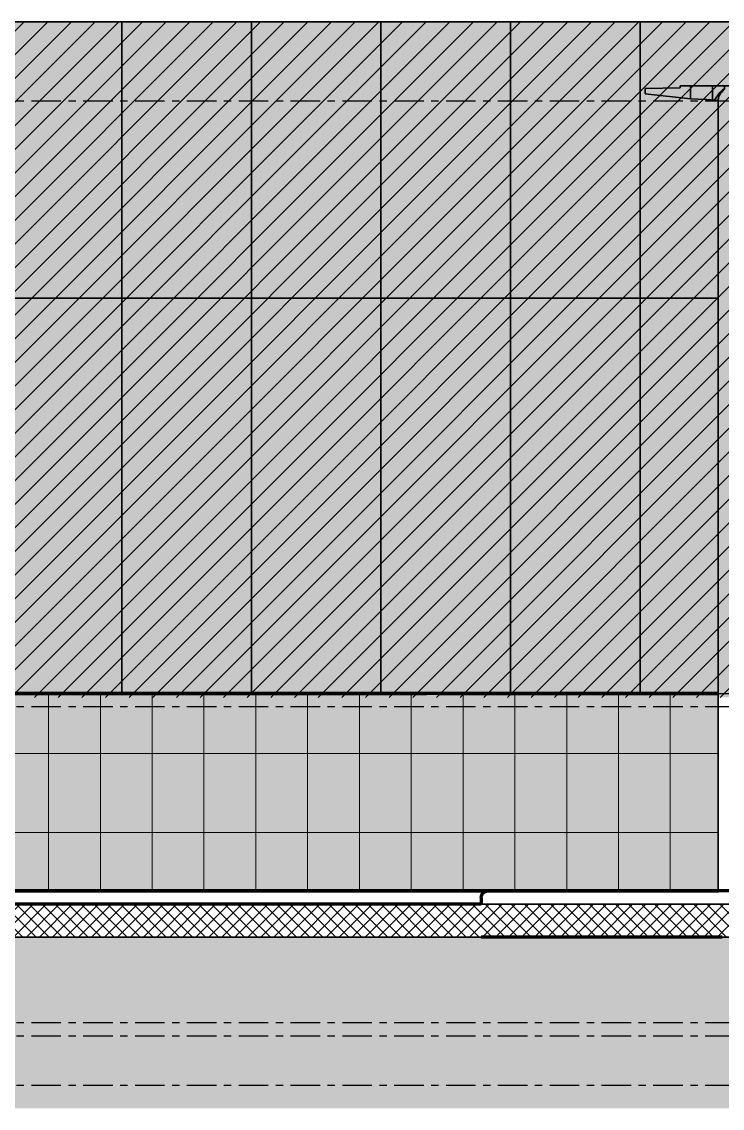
# Model space of a CAD drawing. Header units: millimetres. Extents: x -25371 to 2282244, y -90657 to 147824.
# Drawn here: x 2003293 to 2008615, y -4123 to 4127 of the extents above; entities that cross this region are included whole.
import ezdxf
from ezdxf.xclip import XClip

# ---------------------------------------------------------------- set-up
doc = ezdxf.new("R2010")
doc.units = ezdxf.units.MM
doc.header["$XCLIPFRAME"] = 0
doc.linetypes.add('CENTER', pattern=[50.8, 31.75, -6.35, 6.35, -6.35])
doc.linetypes.add('TA_GL_000.90000', pattern=[2.475, 0.9, -0.225, 0.225, -0.225, 0.9])
for name, color, linetype in [('000 - 0_SYM_DWG_GRIDLINE_MAIN_COLOR_251', 7, 'Continuous'), ('000 - EXISTING_PRECAST_HATCH_', 7, 'Continuous'), ('000 - GRID', 7, 'CENTER')]:
    doc.layers.add(name, color=color, linetype=linetype)
for name, color, linetype, lineweight in [('A-DETL', 7, 'Continuous', 70), ('A-DETL-GENF', 7, 'Continuous', 35), ('A-DETL-THIN', 7, 'Continuous', 25), ('A-DOOR', 7, 'Continuous', 35), ('A-DOOR-E', 7, 'Continuous', 35), ('A-DOOR-FRAM', 7, 'Continuous', 35), ('A-FLOR-E', 7, 'Continuous', 35), ('A-FLOR-FNSH', 7, 'Continuous', 70), ('A-FLOR-OTLN', 7, 'Continuous', 35), ('A-FLOR-PATT', 7, 'Continuous', 70), ('A-GENM', 7, 'Continuous', 35), ('A-GLAZ-CURT', 7, 'Continuous', 35), ('A-WALL-PATT', 7, 'Continuous', 50), ('E-LITE-EQPM', 7, 'Continuous', 35), ('I-WALL-E', 7, 'Continuous', 50), ('WALL-E', 7, 'Continuous', 50)]:
    doc.layers.add(name, color=color, linetype=linetype, lineweight=lineweight)
doc.styles.add('TA', font='', dxfattribs={"height": 4.5})
doc.styles.get('TA').set_extended_font_data('Cordia New')

# ---------------------------------------------------------------- blocks, each defined once
blk = doc.blocks.new('DPA_DR-SG-SW - D4_1100x2150 mm-5440963-VS01 - ELEVATION 5')
at = {"layer": 'A-DOOR', "color": 7}
for p, q in [((24564.3, 103600), (23984.1, 103600)), ((23984.1, 103600), (24531.8, 103600)), ((24531.8, 103600), (24564.3, 103600))]:
    blk.add_line(p, q, dxfattribs=at)
at = {"layer": 'A-DOOR-E', "color": 7}
for p, q in [((24554.4, 103600), (23984.1, 103600)), ((24522, 103600), (23984.1, 103600)), ((24523.5, 103600), (23984.1, 103600)), ((23984.1, 103600), (24552.9, 103600)), ((24523.5, 103600), (24522, 103600)), ((24554.4, 103600), (24552.9, 103600))]:
    blk.add_line(p, q, dxfattribs=at)
at = {"layer": 'A-DOOR-FRAM', "color": 7}
for p, q in [((24564.3, 103600), (24531.8, 103600)), ((24531.8, 103600), (24554.8, 103600)), ((24597.5, 103600), (24554.4, 103600)), ((24554.4, 103600), (24564.3, 103600)), ((24554.8, 103600), (24630.3, 103600)), ((24630.3, 103600), (24597.5, 103600))]:
    blk.add_line(p, q, dxfattribs=at)
blk = doc.blocks.new('Lighting-Street-LED - Lighting-Street-LED-4260799-VS01 - ELEVATION 5')
at = {"layer": 'E-LITE-EQPM', "color": 7}
for p, q in [((25107.9, 108196.9), (24841.9, 108193.8)), ((24841.9, 108193.8), (24841.9, 108153.3)), ((25108.1, 108213.6), (25107.9, 108196.9)), ((25187.1, 108213.6), (25108.1, 108213.6)), ((25108.1, 108213.6), (25324.4, 108213.6)), ((25187.1, 108115.6), (25187.1, 108213.6)), ((25187.1, 108213.6), (25302, 108213.6)), ((25302, 108213.6), (25338.3, 108213.6)), ((25324.4, 108213.6), (25403.4, 108213.6)), ((25338.3, 108213.6), (25354.2, 108213.6)), ((25354.2, 108213.6), (25408, 108213.6)), ((25354.2, 108213.6), (25354.2, 108104.3)), ((25408, 108161.9), (25365.4, 108103.1)), ((25411.4, 108213.6), (25403.4, 108213.6)), ((25408, 108213.6), (25442.9, 108213.6)), ((25428.5, 108213.6), (25411.4, 108213.6)), ((25444.4, 108213.6), (25428.5, 108213.6)), ((25442.9, 108213.6), (25445, 108213.6)), ((25445, 108187.9), (25442.9, 108187.9)), ((25496.5, 108213.6), (25444.4, 108213.6)), ((25445, 108213.6), (25485, 108213.6)), ((25445, 108187.9), (25445, 108213.6)), ((25485, 108213.6), (25497.3, 108213.6)), ((25496.5, 108213.6), (25498.6, 108213.6)), ((25498.6, 108213.6), (25496.5, 108213.6)), ((25498.6, 108187.9), (25497, 108187.9)), ((25497.3, 102100), (25497.3, 108213.6)), ((25504.7, 108181.4), (25504.7, 108213.6)), ((24841.9, 108153.3), (25187.1, 108115.6)), ((25302, 108108.9), (25187.1, 108115.6)), ((25354.2, 108104.3), (25338.3, 108106)), ((25365.4, 108103.1), (25354.2, 108104.3)), ((25365.4, 108103.1), (25397.4, 108103.1)), ((25397.3, 108115), (25397.3, 102100))]:
    blk.add_line(p, q, dxfattribs=at)
at = {"layer": 'E-LITE-EQPM', "color": 7, "flags": 128}
for points in [[(25397.4, 108113), (25398, 108121.3), (25401.1, 108131.4), (25406.6, 108142.6), (25414.2, 108154.5), (25423.4, 108166.4), (25433.9, 108177.8), (25445, 108187.9)], [(25442.9, 108187.9), (25438.8, 108187.3), (25434, 108185.4), (25428.7, 108182.3), (25423.2, 108178.2), (25417.8, 108173.2), (25412.6, 108167.7), (25408, 108161.9)], [(25497, 108162.7), (25500.1, 108167.7), (25502.8, 108173.2), (25504.4, 108178.2), (25504.7, 108182.3), (25503.8, 108185.4), (25501.7, 108187.3), (25498.6, 108187.9)], [(25338.3, 108106), (25330.3, 108106.8), (25321.4, 108107.6), (25311.8, 108108.3), (25302, 108108.9)]]:
    blk.add_lwpolyline(points, dxfattribs=at)
blk = doc.blocks.new('System Panel - DPA-AR_Facade_Solid Panel 150mm-V4-VS01 - ELEVATION 5')
at = {"layer": 'A-GLAZ-CURT', "color": 7}
for p, q in [((24689.1, 106600), (25397.7, 106600)), ((24802.3, 106600), (24689.1, 106600)), ((25397.7, 106600), (24802.3, 106600)), ((24802.3, 106600), (24802.3, 103600)), ((25496.6, 106600), (25673.1, 106600)), ((25786.3, 106600), (25496.6, 106600)), ((25786.3, 106600), (25673.1, 106600)), ((25786.3, 103600), (25786.3, 106600)), ((25398.1, 103600), (24689.1, 103600)), ((24802.3, 103600), (24689.1, 103600)), ((24802.3, 103600), (25398.1, 103600)), ((25673.1, 103600), (25496.5, 103600)), ((25496.5, 103600), (25786.3, 103600)), ((25673.1, 103600), (25786.3, 103600))]:
    blk.add_line(p, q, dxfattribs=at)
blk = doc.blocks.new('System Panel - DPA-AR_Facade_Solid Panel 150mm-5074316-VS01 - ELEVATION 5')
at = {"layer": 'A-GLAZ-CURT', "color": 7}
for p, q in [((30593.6, 106600), (31577.7, 106600)), ((30706.8, 106600), (30593.6, 106600)), ((31690.9, 106600), (30706.8, 106600)), ((30706.8, 106600), (30706.8, 103600)), ((31690.9, 106600), (31577.7, 106600)), ((31690.9, 103600), (31690.9, 106600)), ((31577.7, 103600), (30593.6, 103600)), ((30706.8, 103600), (30593.6, 103600)), ((30706.8, 103600), (31690.9, 103600)), ((31577.7, 103600), (31690.9, 103600))]:
    blk.add_line(p, q, dxfattribs=at)
blk = doc.blocks.new('System Panel - DPA-AR_Facade_Solid Panel 150mm-V17-VS01 - ELEVATION 5')
at = {"layer": 'A-GLAZ-CURT', "color": 7}
for p, q in [((24689.1, 108700), (25673.1, 108700)), ((24802.3, 108700), (24689.1, 108700)), ((25786.3, 108700), (24802.3, 108700)), ((24802.3, 108700), (24802.3, 106600)), ((25786.3, 108700), (25673.1, 108700)), ((25786.3, 106600), (25786.3, 108700)), ((25397.7, 106600), (24689.1, 106600)), ((24802.3, 106600), (24689.1, 106600)), ((24802.3, 106600), (25397.7, 106600)), ((25673.1, 106600), (25496.6, 106600)), ((25496.6, 106600), (25786.3, 106600)), ((25673.1, 106600), (25786.3, 106600))]:
    blk.add_line(p, q, dxfattribs=at)
blk = doc.blocks.new('System Panel - DPA-AR_Facade_Solid Panel 150mm-V16-VS01 - ELEVATION 5')
at = {"layer": 'A-GLAZ-CURT', "color": 7}
for p, q in [((30593.6, 108700), (31577.7, 108700)), ((30706.8, 108700), (30593.6, 108700)), ((31690.9, 108700), (30706.8, 108700)), ((30706.8, 108700), (30706.8, 106600)), ((31690.9, 108700), (31577.7, 108700)), ((31690.9, 106600), (31690.9, 108700)), ((31577.7, 106600), (30593.6, 106600)), ((30706.8, 106600), (30593.6, 106600)), ((30706.8, 106600), (31690.9, 106600)), ((31577.7, 106600), (31690.9, 106600))]:
    blk.add_line(p, q, dxfattribs=at)
blk = doc.blocks.new('DPA_GM-Manhole Cover Type 2 - 900x900-V40-VS01 - ELEVATION 5')
at = {"layer": 'A-DETL', "color": 7}
for p, q in [((23417.6, 102100), (24104.3, 102100)), ((23523.2, 102100), (23424.6, 102100)), ((23438.7, 102100), (23523.2, 102100)), ((23491.2, 102102), (23499.1, 102102)), ((23491.2, 102100), (23491.2, 102102)), ((23499.1, 102100), (23491.2, 102100)), ((23499.1, 102102), (23523.2, 102102)), ((23523.2, 102100), (23499.1, 102100)), ((23523.2, 102102), (23528.5, 102102)), ((23523.2, 102100), (23523.2, 102102)), ((23523.2, 102102), (23805.4, 102102)), ((23528.5, 102102), (23810.6, 102102)), ((23542.1, 102102), (23547.4, 102102)), ((23542.1, 102100), (23542.1, 102102)), ((23547.4, 102102), (23829.5, 102102)), ((23561, 102102), (23566.3, 102102)), ((23561, 102100), (23561, 102102)), ((23566.3, 102102), (23848.4, 102102)), ((23566.3, 102102), (23975.3, 102102)), ((23566.3, 102102), (23566.3, 102100)), ((23566.3, 102100), (23975.3, 102100)), ((23975.3, 102100), (23566.3, 102100)), ((23786.4, 102102), (23794.3, 102102)), ((23794.3, 102102), (23818.5, 102102)), ((23818.5, 102102), (23823.8, 102102)), ((23818.5, 102102), (24100.6, 102102)), ((23823.8, 102102), (24105.9, 102102)), ((23837.3, 102102), (23842.6, 102102)), ((23842.6, 102102), (24124.7, 102102)), ((23857.2, 102102), (23861.5, 102102)), ((23861.5, 102102), (24143.6, 102102)), ((23861.5, 102102), (24270.5, 102102)), ((23975.3, 102100), (23861.5, 102100)), ((23975.3, 102102), (23980.6, 102102)), ((23975.3, 102102), (23975.3, 102100)), ((23975.3, 102102), (24257.4, 102102)), ((23980.6, 102102), (24262.7, 102102)), ((23994.2, 102102), (23999.5, 102102)), ((23994.2, 102102), (23994.2, 102100)), ((23999.5, 102102), (24281.6, 102102)), ((24013.1, 102102), (24018.3, 102102)), ((24013.1, 102102), (24013.1, 102100)), ((24018.3, 102102), (24300.4, 102102)), ((24018.3, 102102), (24042.5, 102102)), ((24018.3, 102102), (24018.3, 102100)), ((24018.3, 102100), (24102.9, 102100)), ((24042.5, 102100), (24018.3, 102100)), ((24042.5, 102102), (24155.3, 102102)), ((24155.3, 102100), (24042.5, 102100)), ((24102.9, 102100), (24680.2, 102100)), ((24701.4, 102100), (24104.3, 102100)), ((24155.3, 102102), (24332.5, 102102)), ((24332.5, 102100), (24155.3, 102100)), ((24270.5, 102102), (24275.8, 102102)), ((24270.5, 102102), (24552.7, 102102)), ((24275.8, 102102), (24557.9, 102102)), ((24289.4, 102102), (24294.7, 102102)), ((24294.7, 102102), (24576.8, 102102)), ((24308.3, 102102), (24313.6, 102102)), ((24313.6, 102102), (24595.7, 102102)), ((24313.6, 102102), (24337.7, 102102)), ((24337.7, 102100), (24313.6, 102100)), ((24332.5, 102100), (24332.5, 102102)), ((24337.7, 102102), (24457.6, 102102)), ((24457.6, 102100), (24337.7, 102100)), ((24457.6, 102102), (24628.2, 102102)), ((24628.2, 102100), (24457.6, 102100)), ((24694.3, 102100), (24595.7, 102100)), ((24628.2, 102102), (24628.2, 102100))]:
    blk.add_line(p, q, dxfattribs=at)
at = {"layer": 'A-GENM', "color": 7}
for p, q in [((23417.6, 102100), (23523.2, 102100)), ((23424.6, 102100), (24103.9, 102100)), ((23523.2, 102100), (23438.7, 102100)), ((23668.3, 102102), (23491.2, 102102)), ((23491.2, 102100), (23523.2, 102100)), ((23499.1, 102102), (23499.1, 102100)), ((23805.4, 102102), (23523.2, 102102)), ((23523.2, 102100), (23523.2, 102102)), ((23528.5, 102100), (23528.5, 102102)), ((23824.2, 102102), (23542.1, 102102)), ((23547.4, 102100), (23547.4, 102102)), ((23843.1, 102102), (23561, 102102)), ((23566.3, 102100), (23566.3, 102102)), ((23848.4, 102102), (23566.3, 102102)), ((23848.4, 102100), (23566.3, 102100)), ((23566.3, 102100), (23848.4, 102100)), ((23781.2, 102102), (23668.3, 102102)), ((23805.4, 102102), (23781.2, 102102)), ((23963.6, 102102), (23786.4, 102102)), ((23810.6, 102102), (23805.4, 102102)), ((24100.6, 102102), (23818.5, 102102)), ((23829.5, 102102), (23824.2, 102102)), ((24119.4, 102102), (23837.3, 102102)), ((23848.4, 102102), (23843.1, 102102)), ((24257.4, 102102), (23848.4, 102102)), ((23861.5, 102100), (23848.4, 102100)), ((23848.4, 102100), (23975.3, 102100)), ((24138.3, 102102), (23857.2, 102102)), ((24143.6, 102102), (23861.5, 102102)), ((23975.3, 102100), (23861.5, 102100)), ((23861.5, 102100), (23975.3, 102100)), ((24076.4, 102102), (23963.6, 102102)), ((24257.4, 102102), (23975.3, 102102)), ((23975.3, 102100), (23975.3, 102102)), ((23980.6, 102102), (23980.6, 102100)), ((24276.3, 102102), (23994.2, 102102)), ((23999.5, 102102), (23999.5, 102100)), ((24295.2, 102102), (24013.1, 102102)), ((24018.3, 102102), (24018.3, 102100)), ((24300.4, 102102), (24018.3, 102102)), ((24300.4, 102100), (24018.3, 102100)), ((24018.3, 102100), (24300.4, 102100)), ((24042.5, 102100), (24042.5, 102102)), ((24100.6, 102102), (24076.4, 102102)), ((24105.9, 102102), (24100.6, 102102)), ((24103.9, 102100), (24694.3, 102100)), ((24124.7, 102102), (24119.4, 102102)), ((24143.6, 102102), (24138.3, 102102)), ((24552.7, 102102), (24143.6, 102102)), ((24155.3, 102100), (24155.3, 102102)), ((24262.7, 102102), (24257.4, 102102)), ((24552.7, 102102), (24270.5, 102102)), ((24281.6, 102102), (24276.3, 102102)), ((24571.5, 102102), (24289.4, 102102)), ((24300.4, 102102), (24295.2, 102102)), ((24324.6, 102102), (24300.4, 102102)), ((24313.6, 102100), (24300.4, 102100)), ((24300.4, 102100), (24324.6, 102100)), ((24590.4, 102102), (24308.3, 102102)), ((24595.7, 102102), (24313.6, 102102)), ((24595.7, 102100), (24313.6, 102100)), ((24313.6, 102100), (24595.7, 102100)), ((24332.5, 102102), (24324.6, 102102)), ((24324.6, 102100), (24332.5, 102100)), ((24337.7, 102102), (24337.7, 102100)), ((24457.6, 102102), (24457.6, 102100)), ((24557.9, 102102), (24552.7, 102102)), ((24576.8, 102102), (24571.5, 102102)), ((24595.7, 102102), (24590.4, 102102)), ((24619.8, 102102), (24595.7, 102102)), ((24595.7, 102100), (24701.4, 102100)), ((24680.2, 102100), (24595.7, 102100)), ((24595.7, 102100), (24619.8, 102100)), ((24628.2, 102102), (24619.8, 102102)), ((24619.8, 102100), (24628.2, 102100))]:
    blk.add_line(p, q, dxfattribs=at)
blk = doc.blocks.new('Generic Models 2 - Generic Models 45-5662310-VS01 - ELEVATION 5')
at = {"layer": 'A-DETL', "color": 7}
for q in [(17682.4, 102000), (18135.3, 102000)]:
    blk.add_line((23596.2, 102000), q, dxfattribs=at)
at = {"layer": 'A-GENM', "color": 7}
blk.add_line((23596.2, 102000), (17607, 102000), dxfattribs=at)
blk = doc.blocks.new('C-1-VS01-AR-2563-01 -C_20260615-163154_ELEVATION_5_EX')
at = {"layer": '000 - EXISTING_PRECAST_HATCH_'}
h = blk.add_hatch(dxfattribs=at)
h.set_pattern_fill('ANSI31')
h.set_pattern_definition([(45, (0, 0), (-89.80256, 89.80256), [])])
h.paths.add_polyline_path([(-10057.4, 103570), (-11756.4, 103570), (-11756.4, 108700), (9384.5, 108700), (9384.5, 103570), (-8957.4, 103570), (-8957.4, 105750), (-10057.4, 105750)])
h = blk.add_hatch(dxfattribs=at)
h.set_pattern_fill('AR-CONC', scale=0.05)
h.set_pattern_definition([(50, (0, 0), (364.3693, -31.8782), [38.1, -419.1]), (355, (0, 0), (-70.4868, 382.1137), [30.48, -335.2812]), (100.45144, (30.36, -2.66), (293.8825, 350.2355), [32.38, -356.1805]), (46.1842, (4e-15, 101.6), (542.158, -84.0847), [57.15, -628.65]), (96.63556, (45.2, 94.6), (474.8083, 494.8522), [48.57, -534.2712]), (351.18415, (4e-15, 101.6), (474.8083, 494.8522), [45.72, -502.9195]), (21, (50.8, 76.2), (303.2288, -204.5304), [38.1, -419.1]), (326, (50.8, 76.2), (123.604, 368.3759), [30.48, -335.28]), (71.45144, (76.07, 59.16), (426.8328, 163.8455), [32.38, -356.1799]), (37.5, (0, 0), (6.1772, 169.11008), [0, -331.216, 0, -340.36, 0, -336.55]), (7.5, (0, 0), (133.63933, 200.36115), [0, -194.056, 0, -323.596, 0, -128.27]), (327.5, (-113.28, 4e-15), (271.18119, -11.45749), [0, -127, 0, -396.24, 0, -525.78]), (317.5, (-164.08, 6e-15), (296.25836, 50.853), [0, -165.1, 0, -263.144, 0, -373.38])])
h.paths.add_polyline_path([(-10057.4, 103570), (-11756.4, 103570), (-11756.4, 108700), (9384.5, 108700), (9384.5, 103570), (-8957.4, 103570), (-8957.4, 105750), (-10057.4, 105750)])
at = {"layer": 'A-DETL-GENF', "lineweight": 9}
h = blk.add_hatch(dxfattribs=at)
h.set_pattern_fill('FP_19', style=0, pattern_type=2)
h.set_pattern_definition([(45, (-88633.94, 0), (0, 449.0128), [317.5, -317.5]), (45, (-88718.13, 84.2), (0, 449.0128), [317.5, -317.5]), (45, (-88802.32, 168.38), (0, 449.0128), [317.5, -317.5]), (135, (-88802.32, 224.5), (-449.0128, 3e-14), [317.5, -317.5]), (135, (-88718.13, 308.7), (-449.0128, 3e-14), [317.5, -317.5]), (135, (-88633.94, 392.9), (-449.0128, 3e-14), [317.5, -317.5])])
h.paths.add_polyline_path([(-13075.6, 100449.8), (13005.2, 100449.8), (13005.2, 100926.2), (10104.7, 101349), (5521.5, 101750), (3920.8, 101750), (3920.8, 101400), (3220.8, 101400), (3220.8, 101750), (-10467.4, 101750), (-19967.4, 100800), (-32107.6, 100800), (-32107.6, 100449.8), (-13251.8, 100449.8)])
at = {"layer": 'A-FLOR-PATT', "lineweight": 9}
h = blk.add_hatch(dxfattribs=at)
h.set_pattern_fill('FP_12', angle=-315, style=0, pattern_type=2)
h.set_pattern_definition([(225, (5696.66, 102000), (49.49747, -49.49747), []), (315, (5696.66, 102000), (49.49747, 49.49747), [])])
h.paths.add_polyline_path([(3136.8, 101750), (3933, 101750), (3933, 102000), (3823.2, 102000), (3823.2, 101925), (3313.8, 101925), (3313, 102000), (-10456.4, 102000), (-10456.4, 101750), (2431.9, 101750)])
at = {"layer": 'A-WALL-PATT', "lineweight": 9}
h = blk.add_hatch(dxfattribs=at)
h.set_pattern_fill('FP_3', style=0, pattern_type=2)
h.set_pattern_definition([(0, (-43822.83, 0), (533.245, 203.2), [21.996, -377.937, 21.996, -377.937, -2132.979]), (0, (-43822.83, 0), (533.245, 203.2), [-799.867, 21.996, -777.871, 21.996, -377.937, -933.178]), (0, (-43822.83, 0), (533.245, 203.2), [-1999.668, 21.996, -244.626, 21.996, -644.56]), (110.745, (-43622.86, 101.6), (-382.06842, 602.30877), [31.049, -533.482, -3575.366]), (110.745, (-43622.86, 101.6), (-382.06842, 602.30877), [-564.532, 31.049, -533.482, -3010.835]), (110.745, (-43622.86, 101.6), (-382.06842, 602.30877), [-1129.063, 31.049, -1098.014, -1881.772]), (110.745, (-43622.86, 101.6), (-382.06842, 602.30877), [-2258.126, 31.049, -533.482, -1317.24]), (110.745, (-43622.86, 101.6), (-382.06842, 602.30877), [-2822.658, 31.049, -345.305, -940.886]), (110.745, (-43622.86, 101.6), (-382.06842, 602.30877), [-3199.012, 31.049, -909.837]), (249.255, (-43556.2, 508), (-151.16483, -805.50714), [31.049, -533.482, -3575.366]), (249.255, (-43556.2, 508), (-151.16483, -805.50714), [-564.532, 31.049, -533.482, -3010.835]), (249.255, (-43556.2, 508), (-151.16483, -805.50714), [-1129.063, 31.049, -1098.014, -1881.772]), (249.255, (-43556.2, 508), (-151.16483, -805.50714), [-2258.126, 31.049, -533.482, -1317.24]), (249.255, (-43556.2, 508), (-151.16483, -805.50714), [-2822.658, 31.049, -345.305, -940.886]), (249.255, (-43556.2, 508), (-151.16483, -805.50714), [-3199.012, 31.049, -909.837])])
h.paths.add_polyline_path([(-6228.3, 102100), (1184.8, 102100), (1184.8, 102102), (2321.8, 102102), (2321.8, 102100), (3091.8, 102100.6), (3091, 103600), (-6320.4, 103600), (-6320.4, 102100), (-6235.6, 102100)])
h.paths.add_polyline_path([(8807.9, 102100), (8807.9, 102102), (9215.6, 102102), (9215.6, 103600), (3190.1, 103600), (3190.6, 102100), (8775.9, 102100)])
h = blk.add_hatch(dxfattribs=at)
h.set_pattern_fill('FP_4', style=0, pattern_type=2)
h.set_pattern_definition([(0, (9735.34, 99970), (0, 600), []), (90, (9735.34, 99970), (-393.635, 2e-14), [])])
h.paths.add_polyline_path([(-6228.3, 102100), (1184.8, 102100), (1184.8, 102102), (2321.8, 102102), (2321.8, 102100), (3091.8, 102100.6), (3091, 103600), (-6320.4, 103600), (-6320.4, 102100), (-6235.6, 102100)])
h.paths.add_polyline_path([(8807.9, 102100), (8807.9, 102102), (9215.6, 102102), (9215.6, 103600), (3190.1, 103600), (3190.6, 102100), (8775.9, 102100)])
at = {"layer": 'A-DETL', "color": 7}
for p, q in [((-6321, 103600), (874.1, 103600)), ((3091.7, 103600), (-6320.4, 103600)), ((967.5, 103600), (1005.3, 103600)), ((1005.3, 103600), (3091.7, 103600)), ((2399.4, 103600), (1677.7, 103600)), ((1677.7, 103600), (2399.4, 103600)), ((2248.4, 103600), (2399.4, 103600)), ((-4812.6, 102100), (3091.9, 102100)), ((3091.9, 102100), (-4737.1, 102100)), ((2138.9, 102100), (1439.8, 102100)), ((4627.3, 102100), (1440.4, 102100)), ((3091.9, 102100), (2138.9, 102100)), ((1289.8, 102050), (1289.8, 102000)), ((2025.7, 101750), (1289.8, 101750)), ((3121, 101750), (2025.7, 101750))]:
    blk.add_line(p, q, dxfattribs=at)
at = {"layer": 'A-DETL', "color": 7, "flags": 128}
for points in [[(1289.8, 102050), (1289.9, 102052), (1290, 102054), (1290.2, 102056), (1290.5, 102058), (1290.8, 102059.9), (1291.3, 102061.9), (1291.8, 102063.8), (1292.4, 102065.7), (1293, 102067.6), (1293.8, 102069.5), (1294.6, 102071.3), (1295.5, 102073.1), (1296.4, 102074.8), (1297.5, 102076.6), (1298.6, 102078.2), (1299.7, 102079.9), (1300.9, 102081.4), (1302.2, 102083), (1303.6, 102084.4), (1305, 102085.9), (1306.4, 102087.2), (1308, 102088.5), (1309.5, 102089.8), (1311.1, 102091), (1312.8, 102092.1), (1314.5, 102093.1), (1316.3, 102094.1), (1318, 102095), (1319.9, 102095.8), (1321.7, 102096.6), (1323.6, 102097.3), (1325.5, 102097.9), (1327.4, 102098.4), (1329.4, 102098.9), (1331.3, 102099.3), (1333.3, 102099.6), (1335.3, 102099.8), (1337.3, 102099.9), (1339.3, 102100), (1339.8, 102100)], [(3166.2, 102100), (3058, 102100), (2951.8, 102100), (2847.7, 102100), (2746, 102100), (2646.7, 102100), (2550, 102100), (2456.1, 102100), (2365.2, 102100), (2277.3, 102100), (2192.7, 102100), (2111.4, 102100), (2033.6, 102100), (1959.4, 102100), (1888.9, 102100), (1822.3, 102100), (1759.6, 102100), (1701, 102100), (1646.5, 102100), (1596.2, 102100), (1550.3, 102100), (1508.7, 102100), (1471.6, 102100), (1439, 102100), (1410.9, 102100), (1387.5, 102100), (1368.7, 102100), (1354.6, 102100), (1345.1, 102100), (1340.4, 102100), (1339.8, 102100)], [(1339.8, 102100), (1342.2, 102100), (1349.3, 102100), (1361, 102100), (1377.5, 102100), (1398.6, 102100), (1424.4, 102100), (1454.7, 102100), (1489.6, 102100), (1528.9, 102100), (1572.7, 102100), (1620.8, 102100), (1673.2, 102100), (1729.8, 102100), (1790.4, 102100), (1855.1, 102100), (1923.6, 102100), (1996, 102100), (2063.4, 102100)]]:
    blk.add_lwpolyline(points, dxfattribs=at)
at = {"layer": 'A-DETL-THIN', "color": 7}
blk.add_line((3220.8, 101750), (-10467.4, 101750), dxfattribs=at)
at = {"layer": 'A-FLOR-E', "color": 7}
for p, q in [((577.1, 103600), (-2004.4, 103600)), ((874.1, 103600), (836.3, 103600)), ((2530.6, 103600), (1426.8, 103600)), ((3091.7, 103600), (2530.6, 103600)), ((1216.9, 102100), (-6320.4, 102100)), ((1439.8, 102100), (2138.9, 102100)), ((2138.9, 102100), (3091.9, 102100)), ((3091.9, 102100), (2289.3, 102100)), ((3839.2, 102000), (1289.8, 102000)), ((1289.8, 101750), (3120.7, 101750))]:
    blk.add_line(p, q, dxfattribs=at)
at = {"layer": 'A-FLOR-FNSH', "color": 7, "lineweight": 25}
for p, q in [((3933, 102000), (-10456.4, 102000)), ((-10456.4, 101750), (3933, 101750))]:
    blk.add_line(p, q, dxfattribs=at)
at = {"layer": 'A-FLOR-OTLN', "color": 7}
for p, q in [((-4812.6, 102100), (3091.9, 102100)), ((1440.3, 102100), (2343.8, 102100)), ((2344.2, 102100), (3861.8, 102100))]:
    blk.add_line(p, q, dxfattribs=at)
at = {"layer": 'I-WALL-E', "color": 7}
for p, q in [((-2201.2, 103600), (803.5, 103600)), ((803.5, 103600), (3091.7, 103600))]:
    blk.add_line(p, q, dxfattribs=at)
at = {"layer": 'WALL-E', "color": 7}
blk.add_line((1677.7, 103600), (2248.4, 103600), dxfattribs=at)
at = {"layer": 'A-DETL', "color": 7}
blk.add_blockref('Generic Models 2 - Generic Models 45-5662310-VS01 - ELEVATION 5', (-22306.4, 0), dxfattribs=at)
at = {"layer": 'A-DOOR-E', "color": 7}
blk.add_blockref('DPA_DR-SG-SW - D4_1100x2150 mm-5440963-VS01 - ELEVATION 5', (-22306.4, 0), dxfattribs=at)
at = {"layer": 'A-GENM', "color": 7}
blk.add_blockref('DPA_GM-Manhole Cover Type 2 - 900x900-V40-VS01 - ELEVATION 5', (-22306.4, 0), dxfattribs=at)
at = {"layer": 'A-GLAZ-CURT', "color": 7}
for name, p in [('System Panel - DPA-AR_Facade_Solid Panel 150mm-V16-VS01 - ELEVATION 5', (-33131.3, 0)), ('System Panel - DPA-AR_Facade_Solid Panel 150mm-V16-VS01 - ELEVATION 5', (-32147.2, 0)), ('System Panel - DPA-AR_Facade_Solid Panel 150mm-V16-VS01 - ELEVATION 5', (-31163.2, 0)), ('System Panel - DPA-AR_Facade_Solid Panel 150mm-V16-VS01 - ELEVATION 5', (-30179.1, 0)), ('System Panel - DPA-AR_Facade_Solid Panel 150mm-V16-VS01 - ELEVATION 5', (-29195, 0)), ('System Panel - DPA-AR_Facade_Solid Panel 150mm-V17-VS01 - ELEVATION 5', (-22306.4, 0)), ('System Panel - DPA-AR_Facade_Solid Panel 150mm-5074316-VS01 - ELEVATION 5', (-33131.3, 0)), ('System Panel - DPA-AR_Facade_Solid Panel 150mm-5074316-VS01 - ELEVATION 5', (-32147.2, 0)), ('System Panel - DPA-AR_Facade_Solid Panel 150mm-5074316-VS01 - ELEVATION 5', (-31163.2, 0)), ('System Panel - DPA-AR_Facade_Solid Panel 150mm-5074316-VS01 - ELEVATION 5', (-30179.1, 0)), ('System Panel - DPA-AR_Facade_Solid Panel 150mm-5074316-VS01 - ELEVATION 5', (-29195, 0)), ('System Panel - DPA-AR_Facade_Solid Panel 150mm-V4-VS01 - ELEVATION 5', (-22306.4, 0))]:
    blk.add_blockref(name, p, dxfattribs=at)
at = {"layer": 'E-LITE-EQPM', "color": 7}
blk.add_blockref('Lighting-Street-LED - Lighting-Street-LED-4260799-VS01 - ELEVATION 5', (-22306.4, 0), dxfattribs=at)
blk = doc.blocks.new('*U2261')
at = {"layer": '000 - 0_SYM_DWG_GRIDLINE_MAIN_COLOR_251', "color": 7, "linetype": 'ByBlock', "ltscale": 5}
blk.add_line((20, 0), (-529.29, 0), dxfattribs=at)
at = {"color": 7, "style": 'TA', "flags": 1}
blk.add_attdef('LOCATION', (6, -6), '', height=4.5, rotation=270, dxfattribs=at)
blk = doc.blocks.new('C-1-VS01_REV00_20260615-231813_ELEVATION_5_DIMS-1')
at = {"layer": '000 - GRID', "color": 7, "linetype": 'TA_GL_000.90000', "xscale": 50.00000000000004, "yscale": 50.00000000000004, "zscale": 50.00000000000004, "rotation": 180}
for p in [(-16090.4, 108700), (-16090.4, 108100), (-16090.4, 103600), (-16090.4, 103500), (-16090.4, 102000), (-16090.4, 101100), (-16090.4, 101000), (-16090.4, 100625)]:
    blk.add_blockref('*U2261', p, dxfattribs=at)

msp = doc.modelspace()

# ---------------------------------------------------------------- block references
at = {"color": 7}
ref = msp.add_blockref('C-1-VS01-AR-2563-01 -C_20260615-163154_ELEVATION_5_EX', (2005494.348, -104572.744), dxfattribs=at)
XClip(ref).set_block_clipping_path([(-15062.045118507, 95079.2292497061), (12597.8195706429, 115145.365818867)])

# ---------------------------------------------------------------- next in the draw order: block references
msp.add_blockref('C-1-VS01_REV00_20260615-231813_ELEVATION_5_DIMS-1', (2005494.348, -104572.744), dxfattribs=at)

doc.saveas('drawing.dxf')
